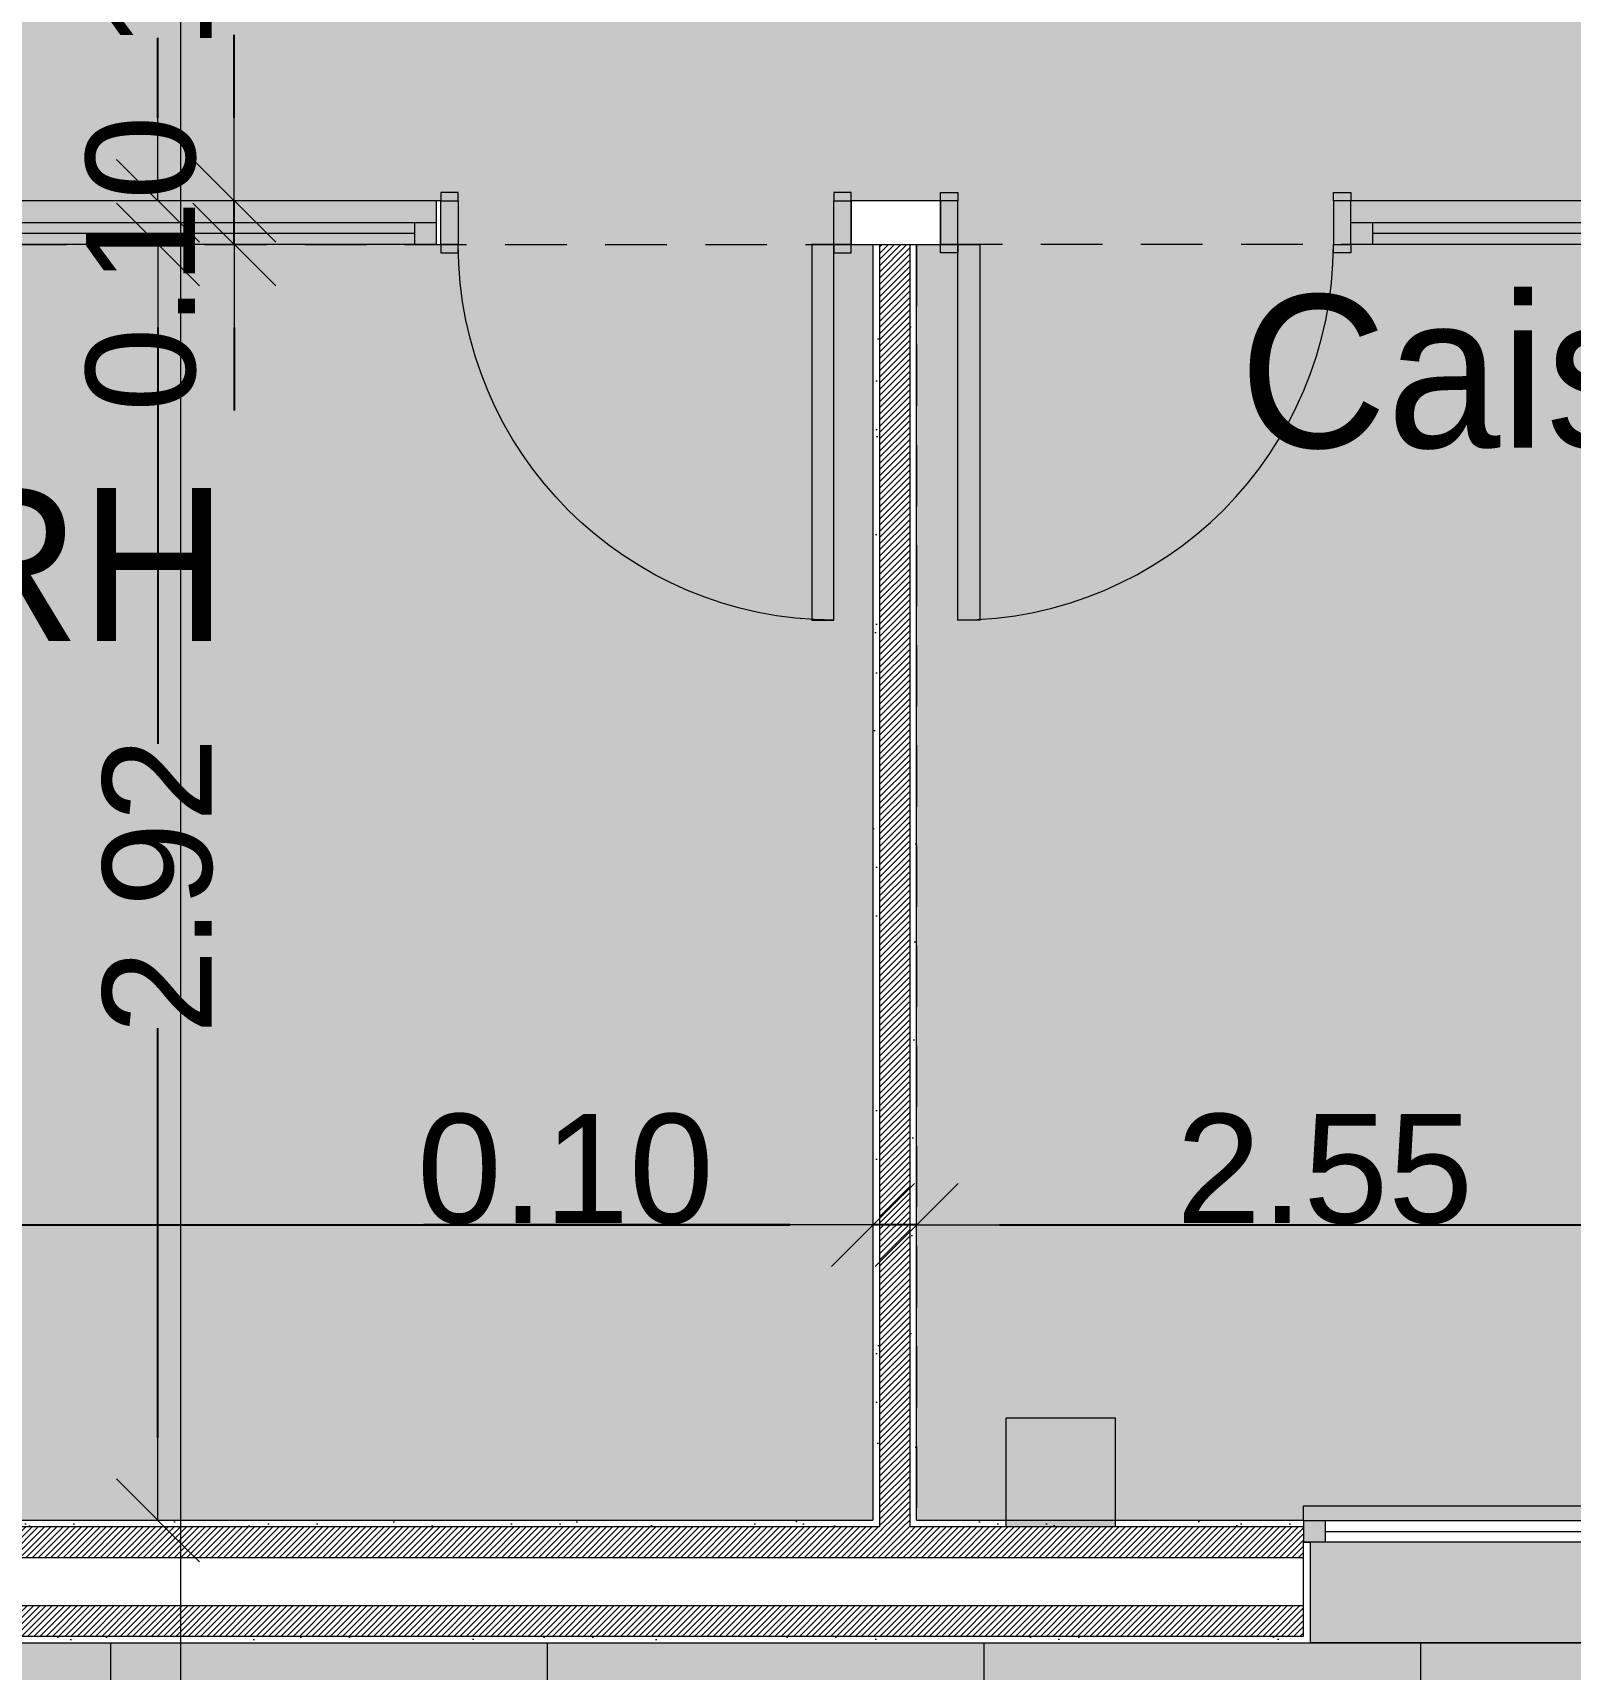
# Model space of a CAD drawing. Header units: millimetres. Extents: x -284281 to 1648660, y -821378 to -151356.
# Drawn here: x -203807 to -200286, y -261226 to -257479 of the extents above; entities that cross this region are included whole.
import ezdxf

# ---------------------------------------------------------------- set-up
doc = ezdxf.new("R2010")
doc.units = ezdxf.units.MM
doc.header["$MEASUREMENT"] = 0
doc.set_wipeout_variables(frame=1)
for name, pattern in [('Tirets', [229.305464, 141.111124, -88.19434]), ('Traits', [282.222223, 141.111112, -141.111112]), ('Wipeout_Contour', [1000, 0, -1000])]:
    doc.linetypes.add(name, pattern=pattern)
doc.layers.get('Defpoints').update_dxf_attribs({"color": 250})
for name, color, linetype in [('Cotations - 1_100', 7, 'Continuous'), ('Fenêtres ARCHICAD', 7, 'Continuous'), ('Hachure', 7, 'Continuous'), ('Marques - Coupes', 7, 'Continuous'), ('Nouveau_Co-Structure', 7, 'Continuous'), ('Portes ARCHICAD', 7, 'Continuous'), ('Sols_ Dalles', 7, 'Continuous'), ('Structure - Murs extérieurs', 7, 'Continuous')]:
    doc.layers.add(name, color=color, linetype=linetype)
doc.styles.add('STYLE_GENERE_1', font='AGENCYR.TTF')
doc.styles.add('STYLE_GENERE_2', font='arial.ttf')
doc.dimstyles.new('STYLE_GENERE__1', dxfattribs={"dimtxt": 250, "dimasz": 190, "dimexe": 0.18, "dimexo": 0.0625, "dimgap": 0, "dimtad": 1, "dimtih": 1, "dimtoh": 1, "dimlfac": 0.001, "dimzin": 0, "dimdsep": 46, "dimtxsty": 'STYLE_GENERE_2', "dimblk": 'ARROWHEAD_6', "dimblk1": 'ARROWHEAD_6', "dimblk2": 'ARROWHEAD_6', "dimcen": 0.09, "dimse1": 1, "dimse2": 1, "dimclrd": 7, "dimclre": 7, "dimclrt": 7, "dimazin": 0, "dimtfac": 1, "dimtdec": 4, "dimtmove": 0, "dimatfit": 3, "dimfxl": 1, "dimtolj": 1, "dimtzin": 0, "dimarcsym": 0})
doc.dimstyles.new('STYLE_GENERE__2', dxfattribs={"dimtxt": 250, "dimasz": 190, "dimexe": 0.18, "dimexo": 0.0625, "dimgap": 0, "dimtad": 1, "dimlfac": 0.001, "dimzin": 0, "dimdsep": 46, "dimtxsty": 'STYLE_GENERE_2', "dimblk": 'ARROWHEAD_6', "dimblk1": 'ARROWHEAD_6', "dimblk2": 'ARROWHEAD_6', "dimcen": 0.09, "dimse1": 1, "dimse2": 1, "dimclrd": 7, "dimclre": 7, "dimclrt": 7, "dimazin": 0, "dimtfac": 1, "dimtdec": 4, "dimtmove": 0, "dimatfit": 3, "dimfxl": 1, "dimtolj": 1, "dimtzin": 0, "dimarcsym": 0})
doc.dimstyles.new('STYLE_GENERE__3', dxfattribs={"dimtxt": 250, "dimasz": 190, "dimexe": 0.18, "dimexo": 0.0625, "dimgap": 0, "dimtad": 1, "dimlfac": 0.001, "dimzin": 0, "dimdsep": 46, "dimtxsty": 'STYLE_GENERE_2', "dimblk": 'ARROWHEAD_6', "dimblk1": 'ARROWHEAD_6', "dimblk2": 'ARROWHEAD_6', "dimcen": 0.09, "dimse1": 1, "dimse2": 1, "dimclrd": 7, "dimclre": 7, "dimclrt": 7, "dimazin": 0, "dimtfac": 1, "dimtdec": 4, "dimtmove": 2, "dimatfit": 3, "dimfxl": 1, "dimtolj": 1, "dimtzin": 0, "dimarcsym": 0})
pattern_1 = [(45, (0, 0), (-7.0710678, 7.0710678), [])]
pattern_2 = [(45, (0, 175), (-55.684659, 55.684659), [0, -52.5, 0, -78.75]), (110, (175, 175), (74.000794, 26.934086), [0, -38.5, 0, -66.5])]

# ---------------------------------------------------------------- blocks, each defined once
blk = doc.blocks.new('Dalle_10_1', base_point=(217805.5, -253415.6))
at = {"layer": 'Sols_ Dalles', "linetype": 'Continuous', "lineweight": 0, "true_color": 0x2e271c}
blk.add_hatch(color=250, dxfattribs=at).paths.add_polyline_path([(217805.5, -253415.6), (217805.5, -262350.9), (245610, -262365.6), (245610, -253415.6), (244226, -253415.6), (244226, -261165.6), (232166, -261165.6), (232166, -259365.6), (230526, -259365.6), (230526, -261165.6), (219225.5, -261165.6), (219225.5, -257683.7), (220725.5, -257683.7), (220725.5, -256655.6), (219225.5, -256655.6), (219225.5, -253415.6)])
at = {"layer": 'Sols_ Dalles', "color": 250, "linetype": 'Continuous', "lineweight": 5, "true_color": 0x1f1f1f, "flags": 128}
blk.add_lwpolyline([(217805.5, -253415.6), (217805.5, -262350.9), (245610, -262365.6), (245610, -253415.6), (244226, -253415.6), (244226, -261165.6), (232166, -261165.6), (232166, -259365.6), (230526, -259365.6), (230526, -261165.6), (219225.5, -261165.6), (219225.5, -257683.7), (220725.5, -257683.7), (220725.5, -256655.6), (219225.5, -256655.6), (219225.5, -253415.6)], close=True, dxfattribs=at)
blk = doc.blocks.new('Dalle_17_1', base_point=(219225.5, -253415.6))
at = {"layer": 'Sols_ Dalles', "linetype": 'Continuous', "lineweight": 0, "true_color": 0x393736}
blk.add_hatch(color=250, dxfattribs=at).paths.add_polyline_path([(219225.5, -253415.6), (219225.5, -256655.6), (221305.5, -256655.6), (221305.5, -257683.7), (219225.5, -257683.7), (219225.5, -261165.6), (230511, -261165.6), (230511, -259085.6), (232166, -259085.6), (232166, -261165.6), (244226, -261165.6), (244226, -253415.6)])
at = {"layer": 'Sols_ Dalles', "color": 250, "linetype": 'Continuous', "lineweight": 5, "true_color": 0x1f1f1f, "flags": 128}
blk.add_lwpolyline([(219225.5, -253415.6), (244226, -253415.6), (244226, -261165.6), (232166, -261165.6), (232166, -259085.6), (230511, -259085.6), (230511, -261165.6), (219225.5, -261165.6), (219225.5, -257683.7), (221305.5, -257683.7), (221305.5, -256655.6), (219225.5, -256655.6)], close=True, dxfattribs=at)
blk = doc.blocks.new('Mur_28_1', base_point=(224261, -261165.6))
at = {"color": 254, "linetype": 'Wipeout_Contour', "lineweight": 0, "ltscale": 1376220.366491234}
blk.add_wipeout([(224331, -260885.6), (224261, -260885.6), (224261, -260900.6), (224331, -260900.6)], dxfattribs=at).dxf.layer = 'Structure - Murs extérieurs'
at = {"layer": 'Structure - Murs extérieurs', "linetype": 'Continuous', "lineweight": 5, "true_color": 0x5f5f5f}
h = blk.add_hatch(dxfattribs=at)
h.set_pattern_fill('BRIQUES_TERRE_CUITE__INT_97', color=251, style=0, pattern_type=2)
h.set_pattern_definition(pattern_1)
h.paths.add_polyline_path([(224331, -260885.6), (224261, -260885.6), (224261, -260900.6), (224331, -260900.6)])
at = {"color": 254, "linetype": 'Wipeout_Contour', "lineweight": 0, "ltscale": 1371665.80207075}
blk.add_wipeout([(224246, -257963.7), (224246, -260885.6), (224261, -260885.6), (224261, -257963.7)], dxfattribs=at).dxf.layer = 'Structure - Murs extérieurs'
at = {"color": 254, "linetype": 'Wipeout_Contour', "lineweight": 0, "ltscale": 1371888.17478609}
blk.add_wipeout([(224346, -260885.6), (224346, -257963.7), (224331, -257963.7), (224331, -260885.6)], dxfattribs=at).dxf.layer = 'Structure - Murs extérieurs'
at = {"layer": 'Structure - Murs extérieurs', "linetype": 'Continuous', "lineweight": 5, "true_color": 0x5f5f5f}
h = blk.add_hatch(dxfattribs=at)
h.set_pattern_fill('ENDUIT_0001', color=251, style=0, pattern_type=2)
h.set_pattern_definition(pattern_2)
h.paths.add_polyline_path([(224246, -257963.7), (224246, -260885.6), (224261, -260885.6), (224261, -257963.7)])
h = blk.add_hatch(dxfattribs=at)
h.set_pattern_fill('ENDUIT_0001', color=251, style=0, pattern_type=2)
h.set_pattern_definition(pattern_2)
h.paths.add_polyline_path([(224346, -260885.6), (224346, -257963.7), (224331, -257963.7), (224331, -260885.6)])
at = {"color": 254, "linetype": 'Wipeout_Contour', "lineweight": 0, "ltscale": 1371776.986380335}
blk.add_wipeout([(224261, -257963.7), (224261, -260885.6), (224331, -260885.6), (224331, -257963.7)], dxfattribs=at).dxf.layer = 'Structure - Murs extérieurs'
at = {"layer": 'Structure - Murs extérieurs', "linetype": 'Continuous', "lineweight": 5, "true_color": 0x5f5f5f}
h = blk.add_hatch(dxfattribs=at)
h.set_pattern_fill('BRIQUES_TERRE_CUITE__INT_97', color=251, style=0, pattern_type=2)
h.set_pattern_definition(pattern_1)
h.paths.add_polyline_path([(224261, -257963.7), (224261, -260885.6), (224331, -260885.6), (224331, -257963.7)])
at = {"layer": 'Structure - Murs extérieurs', "color": 7, "linetype": 'Continuous', "lineweight": 5}
for p, q in [((224261, -257963.7), (224261, -260885.6)), ((224331, -260885.6), (224331, -257963.7)), ((224261, -260885.6), (224261, -260900.6)), ((224331, -260900.6), (224331, -260885.6))]:
    blk.add_line(p, q, dxfattribs=at)
at = {"layer": 'Structure - Murs extérieurs', "color": 7, "linetype": 'Continuous', "lineweight": 5, "flags": 128}
for points in [[(224246, -257963.7), (224246, -260885.6)], [(224346, -260885.6), (224346, -257963.7)]]:
    blk.add_lwpolyline(points, dxfattribs=at)
blk = doc.blocks.new('Fenêtre 25_7')
at = {"layer": 'Fenêtres ARCHICAD', "color": 7, "linetype": 'Continuous', "lineweight": 5}
for p, q in [((-777.8, 0), (777.8, 0)), ((-777.8, 0), (-727.8, 0)), ((-777.8, 0), (-777.8, -50)), ((-777.8, 0), (-777.8, -50)), ((-727.8, 0), (-727.8, -50)), ((-727.8, 0), (727.8, 0)), ((727.8, -50), (727.8, 0)), ((727.8, 0), (777.8, 0)), ((777.8, 0), (777.8, -50)), ((777.8, 0), (777.8, -50)), ((-727.8, -25), (727.8, -25)), ((-727.8, -50), (-777.8, -50)), ((-777.8, -50), (-777.8, -100)), ((727.8, -50), (-727.8, -50)), ((777.8, -50), (727.8, -50)), ((777.8, -50), (777.8, -100)), ((-777.8, -100), (777.8, -100))]:
    blk.add_line(p, q, dxfattribs=at)
blk = doc.blocks.new('Fenêtre 25_8')
at = {"layer": 'Fenêtres ARCHICAD', "color": 7, "linetype": 'Continuous', "lineweight": 5}
for p, q in [((-970.5, 0), (970.5, 0)), ((-970.5, 0), (-920.5, 0)), ((-970.5, 0), (-970.5, -50)), ((-970.5, 0), (-970.5, -50)), ((-920.5, 0), (-920.5, -50)), ((-920.5, 0), (920.5, 0)), ((920.5, -50), (920.5, 0)), ((920.5, 0), (970.5, 0)), ((970.5, 0), (970.5, -50)), ((970.5, 0), (970.5, -50)), ((-920.5, -25), (920.5, -25)), ((-920.5, -50), (-970.5, -50)), ((-970.5, -50), (-970.5, -100)), ((920.5, -50), (-920.5, -50)), ((970.5, -50), (920.5, -50)), ((970.5, -50), (970.5, -100)), ((-970.5, -100), (970.5, -100))]:
    blk.add_line(p, q, dxfattribs=at)
blk = doc.blocks.new('Porte 25')
at = {"layer": 'Portes ARCHICAD', "color": 7, "linetype": 'Continuous', "lineweight": 5}
for p, q in [((380, 0), (380, 860)), ((380, 860), (430, 860)), ((430, 860), (430, 0)), ((-470, 0), (-470, 19)), ((-470, 19), (-430, 19)), ((-430, 0), (-470, 0)), ((-430, 0), (-470, 0)), ((-470, 0), (-470, -100)), ((-470, 0), (-470, -100)), ((-470, 0), (-470, -100)), ((-430, 19), (-430, 0)), ((-430, -50), (-430, 0)), ((430, 0), (380, 0)), ((430, 19), (470, 19)), ((430, 0), (430, 19)), ((470, 0), (430, 0)), ((470, 0), (430, 0)), ((430, 0), (430, -50)), ((470, 19), (470, 0)), ((470, -100), (470, 0)), ((470, 0), (470, -100)), ((470, 0), (470, -100)), ((-430, -100), (-430, -50)), ((430, -50), (430, -100)), ((-470, -119), (-470, -100)), ((-470, -100), (-430, -100)), ((-470, -100), (-430, -100)), ((-430, -100), (-430, -119)), ((430, -100), (470, -100)), ((430, -119), (430, -100)), ((430, -100), (470, -100)), ((470, -100), (470, -119)), ((-430, -119), (-470, -119)), ((470, -119), (430, -119))]:
    blk.add_line(p, q, dxfattribs=at)
blk.add_arc((430, 0), 860, 90, 180, dxfattribs=at)
blk = doc.blocks.new('Mur_32_1', base_point=(221025.5, -257963.7))
at = {"layer": 'Fenêtres ARCHICAD', "color": 7, "linetype": 'Continuous', "lineweight": 5, "zscale": 1000, "rotation": 180}
blk.add_blockref('Fenêtre 25_7', (226118.3, -257963.7), dxfattribs=at)
at = {"color": 254, "linetype": 'Wipeout_Contour', "lineweight": 0, "ltscale": 1364467.350530355}
blk.add_wipeout([(223246.6, -257863.7), (223246.6, -257963.7), (223256.4, -257963.7), (223256.4, -257863.7)], dxfattribs=at).dxf.layer = 'Structure - Murs extérieurs'
at = {"color": 254, "linetype": 'Wipeout_Contour', "lineweight": 0, "ltscale": 1367211.839740603}
blk.add_wipeout([(224196.4, -257963.7), (224400.5, -257963.7), (224400.5, -257863.7), (224196.4, -257863.7)], dxfattribs=at).dxf.layer = 'Structure - Murs extérieurs'
at = {"layer": 'Structure - Murs extérieurs', "color": 7, "linetype": 'Continuous', "lineweight": 5}
for p, q in [((223246.6, -257913.7), (223246.6, -257863.7)), ((223256.4, -257963.7), (223256.4, -257863.7)), ((224196.4, -257963.7), (224196.4, -257863.7)), ((224400.5, -257963.7), (224400.5, -257863.7)), ((223246.6, -257963.7), (223246.6, -257913.7))]:
    blk.add_line(p, q, dxfattribs=at)
at = {"layer": 'Structure - Murs extérieurs', "color": 7, "linetype": 'Continuous', "lineweight": 5, "flags": 128}
for points in [[(223256.4, -257863.7), (223246.6, -257863.7)], [(224400.5, -257863.7), (224196.4, -257863.7)], [(223246.6, -257963.7), (223256.4, -257963.7)], [(224196.4, -257963.7), (224400.5, -257963.7)]]:
    blk.add_lwpolyline(points, dxfattribs=at)
at = {"layer": 'Fenêtres ARCHICAD', "color": 7, "linetype": 'Continuous', "lineweight": 5, "zscale": 1000, "rotation": 180}
blk.add_blockref('Fenêtre 25_8', (222276.1, -257963.7), dxfattribs=at)
at = {"layer": 'Portes ARCHICAD', "color": 7, "linetype": 'Continuous', "lineweight": 5, "xscale": -1, "zscale": 1000, "rotation": 180}
blk.add_blockref('Porte 25', (223726.4, -257963.7), dxfattribs=at)
at = {"layer": 'Portes ARCHICAD', "color": 7, "linetype": 'Continuous', "lineweight": 5, "zscale": 1000, "rotation": 180}
blk.add_blockref('Porte 25', (224870.5, -257963.7), dxfattribs=at)
blk = doc.blocks.new('Fenêtre 25_5')
at = {"layer": 'Fenêtres ARCHICAD', "color": 7, "linetype": 'Continuous', "lineweight": 5}
for p, q in [((-500, 0), (-500, 33.3)), ((-500, 33.3), (500, 33.3)), ((-500, 0), (-500, -15)), ((-500, 0), (-500, -15)), ((500, 33.3), (500, 0)), ((500, 0), (500, -15)), ((500, 0), (500, -15)), ((-500, -15), (-500, -50)), ((-500, -15), (-500, -50)), ((500, -15), (500, -50)), ((500, -15), (500, -50)), ((-485, -50), (-485, -280)), ((485, -50), (485, -280)), ((-500, -280), (-485, -280)), ((-485, -280), (485, -280)), ((500, -280), (485, -280))]:
    blk.add_line(p, q, dxfattribs=at)
at = {"layer": 'Fenêtres ARCHICAD', "color": 7, "linetype": 'Traits', "lineweight": 5}
blk.add_line((-500, 0), (500, 0), dxfattribs=at)
at = {"color": 254, "linetype": 'Wipeout_Contour', "lineweight": 0, "ltscale": 1805.5395}
blk.add_wipeout([(-450, 0), (-450, -50), (450, -50), (450, 0)], dxfattribs=at).dxf.layer = 'Fenêtres ARCHICAD'
at = {"layer": 'Fenêtres ARCHICAD', "color": 7, "linetype": 'Continuous', "lineweight": 5}
for p, q in [((-500, 0), (-450, 0)), ((-450, 0), (-450, -50)), ((-450, 0), (450, 0)), ((450, -50), (450, 0)), ((450, 0), (500, 0)), ((-450, -25), (450, -25)), ((-450, -50), (-500, -50)), ((450, -50), (-450, -50)), ((500, -50), (450, -50))]:
    blk.add_line(p, q, dxfattribs=at)
blk = doc.blocks.new('Mur_88_1', base_point=(230246, -261165.6))
at = {"color": 254, "linetype": 'Wipeout_Contour', "lineweight": 0, "ltscale": 1373524.888888708}
blk.add_wipeout([(222273.4, -260900.6), (224246, -260900.6), (224246, -260885.6), (222273.4, -260885.6)], dxfattribs=at)
at = {"color": 254, "linetype": 'Wipeout_Contour', "lineweight": 0, "ltscale": 1376331.194764138}
blk.add_wipeout([(224346, -260885.6), (224331, -260885.6), (224331, -260900.6), (224346, -260900.6)], dxfattribs=at)
at = {"color": 254, "linetype": 'Wipeout_Contour', "lineweight": 0, "ltscale": 1375616.776817646}
blk.add_wipeout([(225232.1, -261150.6), (222273.4, -261150.6), (222273.4, -261165.6), (225232.1, -261165.6)], dxfattribs=at)
at = {"linetype": 'Continuous', "lineweight": 5, "true_color": 0x5f5f5f}
h = blk.add_hatch(dxfattribs=at)
h.set_pattern_fill('ENDUIT_0001', color=251, style=0, pattern_type=2)
h.set_pattern_definition(pattern_2)
h.paths.add_polyline_path([(222273.4, -260900.6), (224246, -260900.6), (224246, -260885.6), (222273.4, -260885.6)])
h = blk.add_hatch(dxfattribs=at)
h.set_pattern_fill('ENDUIT_0001', color=251, style=0, pattern_type=2)
h.set_pattern_definition(pattern_2)
h.paths.add_polyline_path([(224346, -260885.6), (224331, -260885.6), (224331, -260900.6), (224346, -260900.6)])
h = blk.add_hatch(dxfattribs=at)
h.set_pattern_fill('ENDUIT_0001', color=251, style=0, pattern_type=2)
h.set_pattern_definition(pattern_2)
h.paths.add_polyline_path([(225232.1, -261150.6), (222273.4, -261150.6), (222273.4, -261165.6), (225232.1, -261165.6)])
at = {"color": 254, "linetype": 'Wipeout_Contour', "lineweight": 0, "ltscale": 1376109.542321965}
blk.add_wipeout([(224261, -260885.6), (224246, -260885.6), (224246, -260900.6), (224261, -260900.6)], dxfattribs=at)
at = {"color": 254, "linetype": 'Wipeout_Contour', "lineweight": 0, "ltscale": 1377507.469707421}
blk.add_wipeout([(224346, -260900.6), (225232.1, -260900.6), (225232.1, -260885.6), (224346, -260885.6)], dxfattribs=at)
at = {"color": 254, "linetype": 'Wipeout_Contour', "lineweight": 0, "ltscale": 1375487.686623761}
blk.add_wipeout([(222273.4, -261080.6), (222273.4, -261150.6), (225232.1, -261150.6), (225232.1, -261080.6)], dxfattribs=at)
at = {"linetype": 'Continuous', "lineweight": 5, "true_color": 0x5f5f5f}
h = blk.add_hatch(dxfattribs=at)
h.set_pattern_fill('ENDUIT_0001', color=251, style=0, pattern_type=2)
h.set_pattern_definition(pattern_2)
h.paths.add_polyline_path([(224261, -260885.6), (224246, -260885.6), (224246, -260900.6), (224261, -260900.6)])
h = blk.add_hatch(dxfattribs=at)
h.set_pattern_fill('ENDUIT_0001', color=251, style=0, pattern_type=2)
h.set_pattern_definition(pattern_2)
h.paths.add_polyline_path([(224346, -260900.6), (225232.1, -260900.6), (225232.1, -260885.6), (224346, -260885.6)])
h = blk.add_hatch(dxfattribs=at)
h.set_pattern_fill('BRIQUES_TERRE_CUITE__INT_97', color=251, style=0, pattern_type=2)
h.set_pattern_definition(pattern_1)
h.paths.add_polyline_path([(222273.4, -261080.6), (222273.4, -261150.6), (225232.1, -261150.6), (225232.1, -261080.6)])
at = {"color": 254, "linetype": 'Wipeout_Contour', "lineweight": 0, "ltscale": 1375214.346498385}
blk.add_wipeout([(225232.1, -260970.6), (222273.4, -260970.6), (222273.4, -261080.6), (225232.1, -261080.6)], dxfattribs=at)
at = {"color": 254, "linetype": 'Wipeout_Contour', "lineweight": 0, "ltscale": 1716446.235002285}
blk.add_wipeout([(222273.4, -260900.6), (222273.4, -260935.6), (222273.4, -260970.6), (224261, -260970.6), (224261, -260900.6)], dxfattribs=at)
at = {"linetype": 'Continuous', "lineweight": 5, "true_color": 0x5f5f5f}
h = blk.add_hatch(dxfattribs=at)
h.set_pattern_fill('BRIQUES_TERRE_CUITE__INT_97', color=251, style=0, pattern_type=2)
h.set_pattern_definition(pattern_1)
h.paths.add_polyline_path([(222273.4, -260900.6), (222273.4, -260935.6), (222273.4, -260970.6), (224261, -260970.6), (224261, -260900.6)])
at = {"color": 254, "linetype": 'Wipeout_Contour', "lineweight": 0, "ltscale": 1376349.282990037}
blk.add_wipeout([(224331, -260900.6), (224261, -260900.6), (224261, -260970.6), (224331, -260970.6)], dxfattribs=at)
at = {"linetype": 'Continuous', "lineweight": 5, "true_color": 0x5f5f5f}
h = blk.add_hatch(dxfattribs=at)
h.set_pattern_fill('BRIQUES_TERRE_CUITE__INT_97', color=251, style=0, pattern_type=2)
h.set_pattern_definition(pattern_1)
h.paths.add_polyline_path([(224331, -260900.6), (224261, -260900.6), (224261, -260970.6), (224331, -260970.6)])
at = {"color": 7, "linetype": 'Continuous', "lineweight": 5}
for p, q in [((224261, -260900.6), (222273.4, -260900.6)), ((224261, -260885.6), (224261, -260900.6)), ((222273.4, -260970.6), (224261, -260970.6))]:
    blk.add_line(p, q, dxfattribs=at)
at = {"color": 7, "linetype": 'Continuous', "lineweight": 5, "flags": 128}
blk.add_lwpolyline([(224246, -260885.6), (222273.4, -260885.6)], dxfattribs=at)
at = {"color": 254, "linetype": 'Wipeout_Contour', "lineweight": 0, "ltscale": 1722314.598111258}
blk.add_wipeout([(225232.1, -260900.6), (224331, -260900.6), (224331, -260970.6), (225232.1, -260970.6), (225232.1, -260935.6)], dxfattribs=at)
at = {"linetype": 'Continuous', "lineweight": 5, "true_color": 0x5f5f5f}
h = blk.add_hatch(dxfattribs=at)
h.set_pattern_fill('BRIQUES_TERRE_CUITE__INT_97', color=251, style=0, pattern_type=2)
h.set_pattern_definition(pattern_1)
h.paths.add_polyline_path([(225232.1, -260900.6), (224331, -260900.6), (224331, -260970.6), (225232.1, -260970.6), (225232.1, -260935.6)])
at = {"color": 7, "linetype": 'Continuous', "lineweight": 5}
for p, q in [((224331, -260900.6), (224331, -260885.6)), ((225232.1, -260900.6), (224331, -260900.6)), ((225232.1, -260885.6), (225232.1, -260900.6)), ((224261, -260970.6), (224331, -260970.6))]:
    blk.add_line(p, q, dxfattribs=at)
at = {"color": 7, "linetype": 'Continuous', "lineweight": 5, "flags": 128}
blk.add_lwpolyline([(225232.1, -260885.6), (224346, -260885.6)], dxfattribs=at)
at = {"color": 254, "linetype": 'Wipeout_Contour', "lineweight": 0, "ltscale": 1724022.405442138}
blk.add_wipeout([(225232.1, -261165.6), (225247.1, -261165.6), (225247.1, -260935.6), (225232.1, -260935.6), (225232.1, -261150.6)], dxfattribs=at)
at = {"linetype": 'Continuous', "lineweight": 5, "true_color": 0x5f5f5f}
h = blk.add_hatch(dxfattribs=at)
h.set_pattern_fill('ENDUIT_0001', color=251, style=0, pattern_type=2)
h.set_pattern_definition(pattern_2)
h.paths.add_polyline_path([(225232.1, -261165.6), (225247.1, -261165.6), (225247.1, -260935.6), (225232.1, -260935.6), (225232.1, -261150.6)])
at = {"color": 7, "linetype": 'Continuous', "lineweight": 5}
for p, q in [((225232.1, -260900.6), (225232.1, -260935.6)), ((225232.1, -260935.6), (225247.1, -260935.6)), ((225232.1, -261150.6), (225232.1, -260935.6)), ((225247.1, -260935.6), (225247.1, -261165.6)), ((224331, -260970.6), (225232.1, -260970.6)), ((222273.4, -261080.6), (225232.1, -261080.6)), ((222273.4, -261150.6), (225232.1, -261150.6)), ((225232.1, -261165.6), (225247.1, -261165.6))]:
    blk.add_line(p, q, dxfattribs=at)
at = {"color": 7, "linetype": 'Continuous', "lineweight": 5, "flags": 128}
blk.add_lwpolyline([(222273.4, -261165.6), (225232.1, -261165.6)], dxfattribs=at)
at = {"layer": 'Fenêtres ARCHICAD', "color": 7, "linetype": 'Continuous', "lineweight": 5, "zscale": 1000}
blk.add_blockref('Fenêtre 25_5', (225732.1, -260885.6), dxfattribs=at)
blk = doc.blocks.new('ARROWHEAD_6')
at = {"color": 0, "linetype": 'Continuous', "lineweight": 0}
for p, q in [((-0.5, -0.5), (0.5, 0.5)), ((0, 0), (-1, 0))]:
    blk.add_line(p, q, dxfattribs=at)
blk = doc.blocks.new('*D1187')
at = {"layer": 'Cotations - 1_100', "color": 7, "linetype": 'Continuous', "lineweight": -2, "transparency": 16777216}
blk.add_line((-206433.8, -260209), (-202073.3, -260209), dxfattribs=at)
at = {"layer": 'Defpoints', "color": 0, "linetype": 'Continuous', "transparency": 16777216}
for p in [(-201883.3, -259424.6), (-201883.3, -260209), (-206623.8, -260885.6)]:
    blk.add_point(p, dxfattribs=at)
at = {"layer": 'Cotations - 1_100', "color": 7, "linetype": 'Continuous', "lineweight": -2, "transparency": 16777216, "xscale": 190, "yscale": 190, "zscale": 190, "rotation": 180}
blk.add_blockref('ARROWHEAD_6', (-206623.8, -260209), dxfattribs=at)
at = {"layer": 'Cotations - 1_100', "color": 7, "linetype": 'Continuous', "lineweight": -2, "transparency": 16777216, "xscale": 190, "yscale": 190, "zscale": 190}
blk.add_blockref('ARROWHEAD_6', (-201883.3, -260209), dxfattribs=at)
at = {"layer": 'Cotations - 1_100', "color": 7, "linetype": 'Continuous', "lineweight": 5, "transparency": 16777216, "insert": (-204594, -260084), "char_height": 250, "attachment_point": 5, "style": 'STYLE_GENERE_2'}
blk.add_mtext('\\A1;4.74', dxfattribs=at)
blk = doc.blocks.new('*D1188')
at = {"layer": 'Cotations - 1_100', "color": 7, "linetype": 'Continuous', "lineweight": -2, "transparency": 16777216}
for p, q in [((-202073.3, -260209), (-202911.8, -260209)), ((-201783.3, -260209), (-201883.3, -260209)), ((-201593.3, -260209), (-201403.3, -260209))]:
    blk.add_line(p, q, dxfattribs=at)
at = {"layer": 'Defpoints', "color": 0, "linetype": 'Continuous', "transparency": 16777216}
for p in [(-201883.3, -259424.6), (-201783.3, -259424.6), (-201783.3, -260209)]:
    blk.add_point(p, dxfattribs=at)
at = {"layer": 'Cotations - 1_100', "color": 7, "linetype": 'Continuous', "lineweight": -2, "transparency": 16777216, "xscale": 190, "yscale": 190, "zscale": 190}
blk.add_blockref('ARROWHEAD_6', (-201883.3, -260209), dxfattribs=at)
at = {"layer": 'Cotations - 1_100', "color": 7, "linetype": 'Continuous', "lineweight": -2, "transparency": 16777216, "xscale": 190, "yscale": 190, "zscale": 190, "rotation": 180}
blk.add_blockref('ARROWHEAD_6', (-201783.3, -260209), dxfattribs=at)
at = {"layer": 'Cotations - 1_100', "color": 7, "linetype": 'Continuous', "lineweight": 5, "transparency": 16777216, "insert": (-202587.6, -260081.3), "char_height": 250, "attachment_point": 5, "style": 'STYLE_GENERE_2'}
blk.add_mtext('\\A1;0.10', dxfattribs=at)
blk = doc.blocks.new('*D1189')
at = {"layer": 'Cotations - 1_100', "color": 7, "linetype": 'Continuous', "lineweight": -2, "transparency": 16777216}
blk.add_line((-201593.3, -260209), (-199423.3, -260209), dxfattribs=at)
at = {"layer": 'Defpoints', "color": 0, "linetype": 'Continuous', "transparency": 16777216}
for p in [(-199233.3, -259383.1), (-201783.3, -259424.6), (-199233.3, -260209)]:
    blk.add_point(p, dxfattribs=at)
at = {"layer": 'Cotations - 1_100', "color": 7, "linetype": 'Continuous', "lineweight": -2, "transparency": 16777216, "xscale": 190, "yscale": 190, "zscale": 190, "rotation": 180}
blk.add_blockref('ARROWHEAD_6', (-201783.3, -260209), dxfattribs=at)
at = {"layer": 'Cotations - 1_100', "color": 7, "linetype": 'Continuous', "lineweight": -2, "transparency": 16777216, "xscale": 190, "yscale": 190, "zscale": 190}
blk.add_blockref('ARROWHEAD_6', (-199233.3, -260209), dxfattribs=at)
at = {"layer": 'Cotations - 1_100', "color": 7, "linetype": 'Continuous', "lineweight": 5, "transparency": 16777216, "insert": (-200848.7, -260081.3), "char_height": 250, "attachment_point": 5, "style": 'STYLE_GENERE_2'}
blk.add_mtext('\\A1;2.55', dxfattribs=at)
blk = doc.blocks.new('*D1222')
at = {"layer": 'Cotations - 1_100', "color": 7, "linetype": 'Continuous', "lineweight": -2, "transparency": 16777216}
for p, q in [((-203520.8, -258153.7), (-203520.8, -259106.9)), ((-203520.8, -260695.6), (-203520.8, -259758))]:
    blk.add_line(p, q, dxfattribs=at)
at = {"layer": 'Defpoints', "color": 0, "linetype": 'Continuous', "transparency": 16777216}
for p in [(-203520.8, -257963.7), (-200353.5, -257963.7), (-201883.3, -260885.6)]:
    blk.add_point(p, dxfattribs=at)
at = {"layer": 'Cotations - 1_100', "color": 7, "linetype": 'Continuous', "lineweight": -2, "transparency": 16777216, "xscale": 190, "yscale": 190, "zscale": 190}
for p, rotation in [((-203520.8, -257963.7), 90), ((-203520.8, -260885.6), 270)]:
    blk.add_blockref('ARROWHEAD_6', p, dxfattribs=dict(at, rotation=rotation))
at = {"layer": 'Cotations - 1_100', "color": 7, "linetype": 'Continuous', "lineweight": 5, "transparency": 16777216, "insert": (-203520.8, -259432.5), "char_height": 250, "attachment_point": 5, "rotation": 90, "style": 'STYLE_GENERE_2'}
blk.add_mtext('\\A1;2.92', dxfattribs=at)
blk = doc.blocks.new('*D1223')
at = {"layer": 'Cotations - 1_100', "color": 7, "linetype": 'Continuous', "lineweight": -2, "transparency": 16777216}
for p, q in [((-203345.8, -257673.7), (-203345.8, -257483.7)), ((-203345.8, -257963.7), (-203345.8, -257863.7)), ((-203345.8, -258153.7), (-203345.8, -258343.7))]:
    blk.add_line(p, q, dxfattribs=at)
at = {"layer": 'Defpoints', "color": 0, "linetype": 'Continuous', "transparency": 16777216}
for p in [(-203345.8, -257863.7), (-200303.5, -257863.7), (-200353.5, -257963.7)]:
    blk.add_point(p, dxfattribs=at)
at = {"layer": 'Cotations - 1_100', "color": 7, "linetype": 'Continuous', "lineweight": -2, "transparency": 16777216, "xscale": 190, "yscale": 190, "zscale": 190}
for p, rotation in [((-203345.8, -257863.7), 270), ((-203345.8, -257963.7), 90)]:
    blk.add_blockref('ARROWHEAD_6', p, dxfattribs=dict(at, rotation=rotation))
at = {"layer": 'Cotations - 1_100', "color": 7, "linetype": 'Continuous', "lineweight": 5, "transparency": 16777216, "insert": (-203558.9, -258007.6), "char_height": 250, "attachment_point": 5, "rotation": 90, "style": 'STYLE_GENERE_2'}
blk.add_mtext('\\A1;0.10', dxfattribs=at)
blk = doc.blocks.new('*D1224')
at = {"layer": 'Cotations - 1_100', "color": 7, "linetype": 'Continuous', "lineweight": -2, "transparency": 16777216}
for p, q in [((-203520.8, -256665.6), (-203520.8, -256864.3)), ((-203520.8, -257673.7), (-203520.8, -257490.7))]:
    blk.add_line(p, q, dxfattribs=at)
at = {"layer": 'Defpoints', "color": 0, "linetype": 'Continuous', "transparency": 16777216}
for p in [(-203520.8, -256475.6), (-203486, -256475.6), (-200303.5, -257863.7)]:
    blk.add_point(p, dxfattribs=at)
at = {"layer": 'Cotations - 1_100', "color": 7, "linetype": 'Continuous', "lineweight": -2, "transparency": 16777216, "xscale": 190, "yscale": 190, "zscale": 190}
for p, rotation in [((-203520.8, -256475.6), 90), ((-203520.8, -257863.7), 270)]:
    blk.add_blockref('ARROWHEAD_6', p, dxfattribs=dict(at, rotation=rotation))
at = {"layer": 'Cotations - 1_100', "color": 7, "linetype": 'Continuous', "lineweight": 5, "transparency": 16777216, "insert": (-203520.8, -257177.5), "char_height": 250, "attachment_point": 5, "rotation": 90, "style": 'STYLE_GENERE_2'}
blk.add_mtext('\\A1;1.39', dxfattribs=at)
blk = doc.blocks.new('Plan de coupe_2_1', base_point=(222660.6, -252423.7))
at = {"layer": 'Marques - Coupes', "color": 7, "linetype": 'Continuous', "lineweight": 5}
blk.add_line((222660.6, -252673.7), (222660.6, -262315.6), dxfattribs=at)

msp = doc.modelspace()

# ---------------------------------------------------------------- hatches: boundary and pattern name
at = {"linetype": 'Continuous', "lineweight": 5}
h = msp.add_hatch(dxfattribs=at)
h.set_pattern_fill('PANNEAU_100X50_0001', color=9, style=0, pattern_type=2)
h.set_pattern_definition([(0, (-426129.33, 0), (0, 500), []), (90, (-426129.3, 0), (-1000, 0), [500, -500]), (90, (-425629.3, 500), (-1000, 0), [500, -500])])
h.paths.add_polyline_path([(-208323.78973, -262550.57129), (-208323.78973, -255066.55709), (-208303.78973, -255066.55709), (-208303.78973, -253415.57129), (-206903.78973, -253415.57129), (-206903.78973, -256655.57129), (-205103.78973, -256655.57129), (-205103.78973, -257683.65976), (-206903.78973, -257683.65976), (-206903.78973, -261165.57129), (-195603.29814, -261165.57129), (-195603.29814, -259365.57129), (-193963.29814, -259365.57129), (-193963.29814, -261165.57129), (-181903.29814, -261165.57129), (-181903.29814, -253415.57129), (-180503.29814, -253415.57129), (-180503.29814, -262465.57129), (-180519.28691, -262465.57129), (-181903.29814, -262565.57129), (-205503.29814, -262565.57129), (-208279.26376, -262565.57129), (-208279.26376, -262550.57129)])
at = {"linetype": 'Continuous', "lineweight": 0, "true_color": 0xfaf9f8}
for points in [[(-206623.78973, -257963.65976), (-201883.29814, -257963.65976), (-201883.29814, -260885.57129), (-206623.78973, -260885.57129)], [(-201783.29814, -257963.65976), (-201783.29814, -260885.57129), (-199218.29814, -260885.57129), (-199218.29814, -257963.65976)]]:
    msp.add_hatch(color=7, dxfattribs=at).paths.add_polyline_path(points)
at = {"layer": 'Sols_ Dalles', "linetype": 'Continuous', "lineweight": 0, "true_color": 0x2e271c}
msp.add_hatch(color=250, dxfattribs=at).paths.add_polyline_path([(-206903.78973, -253415.57129), (-208279.26376, -253415.57129), (-208279.26376, -262266.88531), (-180519.28691, -262266.88531), (-180519.28691, -253415.57129), (-181903.29814, -253415.57129), (-181903.29814, -261165.57129), (-193963.29814, -261165.57129), (-195603.29814, -261165.57129), (-206903.78973, -261165.57129), (-206903.78973, -257693.65976), (-206903.78973, -256655.57129)])

# ---------------------------------------------------------------- linework, layer by layer
at = {"color": 7, "linetype": 'Continuous', "lineweight": 5, "flags": 128}
msp.add_lwpolyline([(-208323.78973, -262550.57129), (-208323.78973, -255066.55709), (-208303.78973, -255066.55709), (-208303.78973, -253415.57129), (-206903.78973, -253415.57129), (-206903.78973, -256655.57129), (-205103.78973, -256655.57129), (-205103.78973, -257683.65976), (-206903.78973, -257683.65976), (-206903.78973, -261165.57129), (-195603.29814, -261165.57129), (-195603.29814, -259365.57129), (-193963.29814, -259365.57129), (-193963.29814, -261165.57129), (-181903.29814, -261165.57129), (-181903.29814, -253415.57129), (-180503.29814, -253415.57129), (-180503.29814, -262465.57129), (-180519.28691, -262465.57129), (-181903.29814, -262565.57129), (-205503.29814, -262565.57129), (-208279.26376, -262565.57129), (-208279.26376, -262550.57129)], close=True, dxfattribs=at)
at = {"color": 7, "linetype": 'Tirets', "lineweight": 5, "flags": 128}
for points in [[(-206623.78973, -257963.65976), (-201883.29814, -257963.65976), (-201883.29814, -260885.57129), (-206623.78973, -260885.57129)], [(-201783.29814, -257963.65976), (-201783.29814, -260885.57129), (-199218.29814, -260885.57129), (-199218.29814, -257963.65976)]]:
    msp.add_lwpolyline(points, close=True, dxfattribs=at)
at = {"layer": 'Sols_ Dalles', "color": 7, "linetype": 'Continuous', "lineweight": 5, "flags": 128}
msp.add_lwpolyline([(-206903.78973, -253415.57129), (-208279.26376, -253415.57129), (-208279.26376, -262266.88531), (-180519.28691, -262266.88531), (-180519.28691, -253415.57129), (-181903.29814, -253415.57129), (-181903.29814, -261165.57129), (-193963.29814, -261165.57129), (-195603.29814, -261165.57129), (-206903.78973, -261165.57129), (-206903.78973, -257693.65976), (-206903.78973, -256655.57129)], close=True, dxfattribs=at)

# ---------------------------------------------------------------- block references
at = {"layer": 'Sols_ Dalles', "color": 250, "linetype": 'Continuous', "lineweight": 5, "true_color": 0x1f1f1f}
for name, p in [('Dalle_10_1', (-208323.78973, -253415.57129)), ('Dalle_17_1', (-206903.78973, -253415.57129))]:
    msp.add_blockref(name, p, dxfattribs=at)

# ---------------------------------------------------------------- texts
at = {"layer": 'Hachure', "color": 250, "linetype": 'Continuous', "lineweight": 5, "true_color": 0x3f3f3f, "insert": (-200329.02232, -258256.48978), "char_height": 350, "attachment_point": 5, "style": 'STYLE_GENERE_1'}
msp.add_mtext('\\A1;{\\pqc;\\fAgency FB|b0|i0|c0|p34;Caisse}', dxfattribs=at)

# ---------------------------------------------------------------- next in the draw order: block references
at = {"layer": 'Structure - Murs extérieurs', "color": 211, "lineweight": 5, "true_color": 0xfe55ff}
msp.add_blockref('Mur_28_1', (-201868.29814, -261165.57129), dxfattribs=at)

# ---------------------------------------------------------------- next in the draw order: block references
at = {"color": 7, "lineweight": 5}
msp.add_blockref('Mur_88_1', (-195883.29814, -261165.57129), dxfattribs=at)
at = {"layer": 'Structure - Murs extérieurs', "color": 7, "lineweight": 5}
msp.add_blockref('Mur_32_1', (-205103.78973, -257963.65976), dxfattribs=at)

# ---------------------------------------------------------------- next in the draw order: dimensions: what is measured, and where the dimension line sits
at = {"layer": 'Cotations - 1_100', "color": 7, "linetype": 'Continuous', "lineweight": 5}
for base, p1, p2, picture, middle in [((-199233.29814, -260208.97697), (-201783.29814, -259424.61553), (-199233.29814, -259383.07128), '*D1189', (-200848.73688, -260208.97697)), ((-201783.29814, -260208.97697), (-201883.29814, -259424.61553), (-201783.29814, -259424.61553), '*D1188', (-202587.56485, -260208.97697))]:
    dim = msp.add_linear_dim(base=base, p1=p1, p2=p2, dimstyle='STYLE_GENERE__1', dxfattribs=at)
    dim.commit()
    dim.dimension.update_dxf_attribs({"geometry": picture, "text_midpoint": middle, "dimtype": 160})

# ---------------------------------------------------------------- next in the draw order: hatches: boundary and pattern name
at = {"layer": 'Nouveau_Co-Structure', "linetype": 'Continuous', "lineweight": 5}
msp.add_hatch(color=1, dxfattribs=at).paths.add_polyline_path([(-201578.38857, -260650.57131), (-201578.38857, -260900.57131), (-201328.38857, -260900.57131), (-201328.38857, -260650.57131)])

# ---------------------------------------------------------------- next in the draw order: linework, layer by layer
at = {"layer": 'Nouveau_Co-Structure', "color": 7, "linetype": 'Continuous', "lineweight": 5}
msp.add_lwpolyline([(-201578.38857, -260650.57131), (-201328.38857, -260650.57131), (-201328.38857, -260900.57131), (-201578.38857, -260900.57131)], close=True, dxfattribs=at)

# ---------------------------------------------------------------- next in the draw order: block references
at = {"layer": 'Marques - Coupes', "color": 7, "lineweight": 5}
msp.add_blockref('Plan de coupe_2_1', (-203468.733, -252423.68909), dxfattribs=at)

# ---------------------------------------------------------------- next in the draw order: texts
at = {"layer": 'Hachure', "color": 250, "linetype": 'Continuous', "lineweight": 5, "true_color": 0x3f3f3f, "insert": (-204518.54318, -258698.94708), "char_height": 350, "attachment_point": 5, "style": 'STYLE_GENERE_1'}
msp.add_mtext('\\A1;{\\pqc;\\fAgency FB|b0|i0|c0|p34;Bureau\\fAgency FB|b0|i0|c0|p34; \\fAgency FB|b0|i0|c0|p34;RH}', dxfattribs=at)

# ---------------------------------------------------------------- next in the draw order: dimensions: what is measured, and where the dimension line sits
at = {"layer": 'Cotations - 1_100', "color": 7, "linetype": 'Continuous', "lineweight": 5}
for base, p1, p2, dimstyle, picture, middle in [((-203520.83874, -256475.57129), (-200303.54393, -257863.65976), (-203486.04393, -256475.57129), 'STYLE_GENERE__2', '*D1224', (-203520.83874, -257177.48177)), ((-203345.83874, -257863.65976), (-200353.54393, -257963.65976), (-200303.54393, -257863.65976), 'STYLE_GENERE__3', '*D1223', (-203558.89112, -258007.58768)), ((-203520.83874, -257963.65976), (-201883.29814, -260885.57129), (-200353.54393, -257963.65976), 'STYLE_GENERE__2', '*D1222', (-203520.83874, -259432.48177))]:
    dim = msp.add_linear_dim(base=base, p1=p1, p2=p2, angle=90, dimstyle=dimstyle, dxfattribs=at)
    dim.commit()
    dim.dimension.update_dxf_attribs({"geometry": picture, "text_midpoint": middle, "dimtype": 160, "text_rotation": 90})
dim = msp.add_linear_dim(base=(-201883.29814, -260208.97697), p1=(-206623.78973, -260885.57129), p2=(-201883.29814, -259424.61553), dimstyle='STYLE_GENERE__1', dxfattribs=at)
dim.commit()
dim.dimension.update_dxf_attribs({"geometry": '*D1187', "text_midpoint": (-204593.98268, -260208.97697), "dimtype": 160})

doc.saveas('drawing.dxf')
